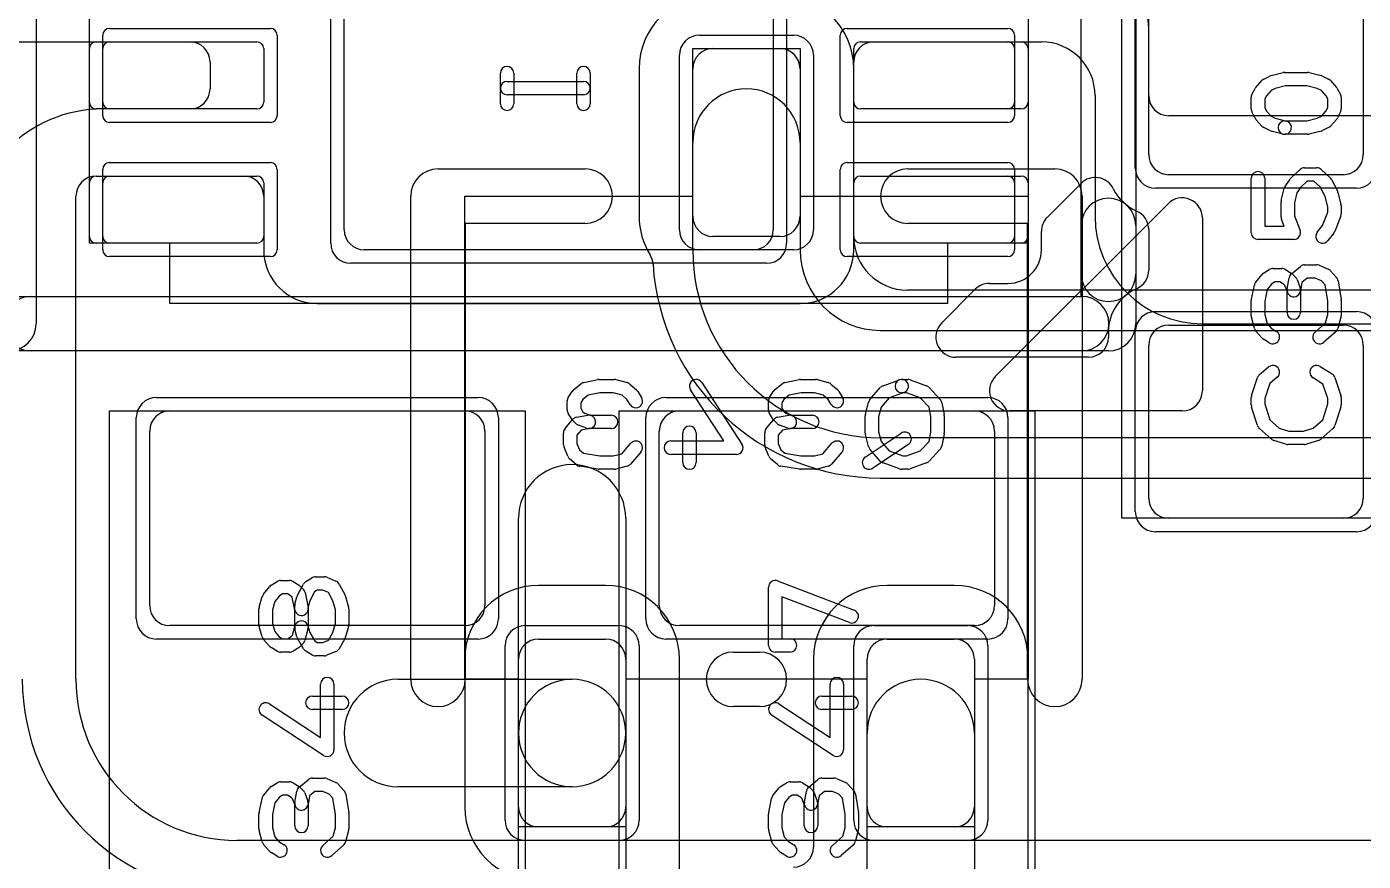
# Model space of a CAD drawing. Extents: x 0 to 20.5, y -1 to 20.
# Drawn here: x 3.816 to 8.8, y 6.122 to 9.231 of the extents above; entities that cross this region are included whole.
import ezdxf

# ---------------------------------------------------------------- set-up
doc = ezdxf.new("R2010")
doc.units = 0
for name, color, linetype in [('L1', 3, 'CONTINUOUS'), ('L4', 3, 'CONTINUOUS'), ('MetalMask-A', 176, 'CONTINUOUS'), ('MetalMask-B', 176, 'CONTINUOUS'), ('PartsArea-A', 111, 'CONTINUOUS'), ('PartsArea-B', 111, 'CONTINUOUS'), ('PartsSilk-A', 221, 'CONTINUOUS'), ('PartsSilk-B', 221, 'CONTINUOUS'), ('Resist-A', 2, 'CONTINUOUS'), ('Resist-B', 2, 'CONTINUOUS'), ('Silk-A', 140, 'CONTINUOUS'), ('Silk-B', 140, 'CONTINUOUS')]:
    doc.layers.add(name, color=color, linetype=linetype)

msp = doc.modelspace()

# ---------------------------------------------------------------- linework, layer by layer
at = {"layer": 'L1'}
for p, q in [((5, 8.475), (5, 11.125)), ((6.6, 11.125), (6.6, 8.475)), ((8, 8.755), (8, 9.325)), ((8.8, 9.325), (8.8, 8.755)), ((8, 8.97497), (8, 9.225)), ((1.47497, 9.175), (4.42503, 9.175)), ((4.075, 9.175), (4.675, 9.175)), ((6.925, 9.175), (7.525, 9.175)), ((6.97497, 9.175), (7.6, 9.175)), ((4.05, 8.95), (4.05, 9.15)), ((4.7, 9.15), (4.7, 8.95)), ((6.9, 8.95), (6.9, 9.15)), ((7.55, 9.15), (7.55, 8.95)), ((4.5, 9.10003), (4.5, 8.99997)), ((6.9, 8.4), (6.9, 9.10003)), ((7.8, 8.975), (7.8, 8.525)), ((4.675, 8.925), (4.075, 8.925)), ((4.42503, 8.925), (4.1, 8.925)), ((7.525, 8.925), (6.925, 8.925)), ((10.02503, 8.9), (8.07497, 8.9)), ((4.07497, 8.675), (4.62503, 8.675)), ((4.075, 8.675), (4.675, 8.675)), ((6.925, 8.675), (7.525, 8.675)), ((8.725, 8.68), (8.075, 8.68)), ((4.05, 8.45), (4.05, 8.65)), ((4.7, 8.65), (4.7, 8.45)), ((6.9, 8.45), (6.9, 8.65)), ((7.55, 8.65), (7.55, 8.45)), ((4, 6.8), (4, 8.60003)), ((4.7, 8.60003), (4.7, 8.4)), ((4.675, 8.425), (4.075, 8.425)), ((7.525, 8.425), (6.925, 8.425)), ((6.525, 8.4), (5.075, 8.4)), ((4.9, 8.2), (6.7, 8.2)), ((8.2, 8.125), (10.175, 8.125)), ((8.075, 8.12), (8.725, 8.12)), ((8, 7.475), (8, 8.045)), ((8.8, 8.045), (8.8, 7.475)), ((4.35, 7.8), (5.45, 7.8)), ((6.25, 7.8), (7.35, 7.8)), ((4.275, 7.075), (4.275, 7.725)), ((5.525, 7.725), (5.525, 7.075)), ((6.175, 7.075), (6.175, 7.725)), ((7.425, 7.725), (7.425, 7.075)), ((8.725, 7.4), (8.075, 7.4)), ((5.45, 7), (4.35, 7)), ((7.35, 7), (6.25, 7)), ((12.6, 6.2), (4.6, 6.2))]:
    msp.add_line(p, q, dxfattribs=at)
for centre, radius, start, end in [((7.8, 9.225), 0.2, 0, 84.78171), ((4.075, 9.15), 0.025, 90, 180), ((4.42503, 9.10003), 0.07497, 0, 90), ((4.675, 9.15), 0.025, 0, 90), ((6.97497, 9.10003), 0.07497, 90, 180), ((6.925, 9.15), 0.025, 90, 180), ((7.525, 9.15), 0.025, 0, 90), ((7.6, 8.975), 0.2, 0, 90), ((4.42503, 8.99997), 0.07497, -90, 0), ((8.07497, 8.97497), 0.07497, 180, -90), ((4.1, 8.425), 0.5, 90, 180), ((4.075, 8.95), 0.025, 180, -90), ((4.675, 8.95), 0.025, -90, 0), ((6.925, 8.95), 0.025, 180, -90), ((7.525, 8.95), 0.025, -90, 0), ((8.075, 8.755), 0.075, 180, -90), ((8.725, 8.755), 0.075, -90, 0), ((4.07497, 8.60003), 0.07497, 90, 180), ((4.075, 8.65), 0.025, 90, 180), ((4.62503, 8.60003), 0.07497, 0, 90), ((4.675, 8.65), 0.025, 0, 90), ((6.925, 8.65), 0.025, 90, 180), ((7.525, 8.65), 0.025, 0, 90), ((8.2, 8.525), 0.4, 180, -90), ((5.075, 8.475), 0.075, 180, -90), ((6.525, 8.475), 0.075, -90, 0), ((4.075, 8.45), 0.025, 180, -90), ((4.675, 8.45), 0.025, -90, 0), ((6.925, 8.45), 0.025, 180, -90), ((7.525, 8.45), 0.025, -90, 0), ((4.9, 8.4), 0.2, 180, -90), ((6.7, 8.4), 0.2, -90, 0), ((8.075, 8.045), 0.075, 90, 180), ((8.725, 8.045), 0.075, 0, 90), ((4.35, 7.725), 0.075, 90, 180), ((5.45, 7.725), 0.075, 0, 90), ((6.25, 7.725), 0.075, 90, 180), ((7.35, 7.725), 0.075, 0, 90), ((8.075, 7.475), 0.075, 180, -90), ((8.725, 7.475), 0.075, -90, 0), ((4.35, 7.075), 0.075, 180, -90), ((5.45, 7.075), 0.075, -90, 0), ((6.25, 7.075), 0.075, 180, -90), ((7.35, 7.075), 0.075, -90, 0), ((4.6, 6.8), 0.80004, 180, -90), ((4.6, 6.8), 0.6, 180, -90)]:
    msp.add_arc(centre, radius, start, end, dxfattribs=at)
at = {"layer": 'L4'}
for p, q in [((6.375, 9.15), (6.625, 9.15)), ((6.09996, 9.075), (6.09996, 8.525)), ((6.3, 8.525), (6.3, 9.075)), ((6.7, 9.075), (6.7, 8.525)), ((6.90004, 8.45004), (6.90004, 9.075)), ((6.3, 8.4), (6.3, 8.8)), ((6.7, 8.8), (6.7, 8.4)), ((6.625, 8.45), (6.375, 8.45)), ((9.45551, 8.25004), (7.10004, 8.25004)), ((7, 8.1), (9.45551, 8.1)), ((9.45551, 7.7), (7, 7.7)), ((7, 7.54996), (9.45551, 7.54996)), ((5.65, 6.6), (5.65, 7.4)), ((6.05, 7.4), (6.05, 6.6)), ((5.975, 7.15004), (5.725, 7.15004)), ((7.275, 7.15004), (7.025, 7.15004)), ((5.725, 6.95), (5.975, 6.95)), ((7.025, 6.95), (7.275, 6.95)), ((5.44996, 6.875), (5.44996, 6.325)), ((5.65, 6.325), (5.65, 6.875)), ((6.05, 6.875), (6.05, 6.325)), ((6.25004, 5.67497), (6.25004, 6.875)), ((6.74996, 6.875), (6.74996, 6.17497)), ((6.95, 6.325), (6.95, 6.875)), ((7.35, 6.875), (7.35, 6.325)), ((7.55004, 5.72501), (7.55004, 6.875)), ((5.2, 6.8), (5.85, 6.8)), ((5.65, 5.8), (5.65, 6.6)), ((6.05, 6.6), (6.05, 5.8)), ((6.95, 5.6), (6.95, 6.6)), ((7.35, 6.6), (7.35, 5.6)), ((5.85, 6.4), (5.2, 6.4)), ((5.975, 6.25), (5.725, 6.25)), ((7.275, 6.25), (7.025, 6.25))]:
    msp.add_line(p, q, dxfattribs=at)
for centre, radius, start, end in [((6.375, 9.075), 0.27504, 90, 180), ((6.625, 9.075), 0.27504, 0, 90), ((6.375, 9.075), 0.075, 90, 180), ((6.625, 9.075), 0.075, 0, 90), ((6.5, 8.8), 0.2, 0, 180), ((6.37501, 8.52499), 0.27505, 179.99792, -148.41747), ((6.375, 8.525), 0.075, 180, -90), ((6.625, 8.525), 0.075, -90, 0), ((7.10004, 8.45004), 0.2, 180, -90), ((6.07683, 8.34168), 0.07497, 3.61733, 31.57846), ((7, 8.4), 0.7, 180, -90), ((7, 8.4), 0.3, 180, -90), ((7, 8.4), 0.85004, -176.38545, -90), ((5.85, 7.4), 0.2, 0, 180), ((5.725, 6.875), 0.27504, 90, 180), ((5.975, 6.875), 0.27504, 0, 90), ((7.025, 6.875), 0.27504, 90, 180), ((7.275, 6.875), 0.27504, 0, 90), ((5.725, 6.875), 0.075, 90, 180), ((5.975, 6.875), 0.075, 0, 90), ((7.025, 6.875), 0.075, 90, 180), ((7.275, 6.875), 0.075, 0, 90), ((5.2, 6.6), 0.2, 90, -90), ((5.85, 6.6), 0.2, 0, 180), ((5.85, 6.6), 0.2, -90, 90), ((7.15, 6.6), 0.2, 0, 180), ((5.85, 6.6), 0.2, 180, 0), ((5.725, 6.325), 0.27504, 180, -90), ((5.725, 6.325), 0.075, 180, -90), ((5.975, 6.325), 0.075, -90, 0), ((7.025, 6.325), 0.075, 180, -90), ((7.275, 6.325), 0.075, -90, 0), ((6.67499, 6.17497), 0.07497, -90, 0)]:
    msp.add_arc(centre, radius, start, end, dxfattribs=at)
at = {"layer": 'MetalMask-A'}
for p, q in [((5, 8.475), (5, 11.125)), ((6.6, 11.125), (6.6, 8.475)), ((8, 8.755), (8, 9.325)), ((8.8, 9.325), (8.8, 8.755)), ((4.125, 9.175), (4.675, 9.175)), ((6.925, 9.175), (7.475, 9.175)), ((4.1, 8.95), (4.1, 9.15)), ((4.7, 9.15), (4.7, 8.95)), ((6.9, 8.95), (6.9, 9.15)), ((7.5, 9.15), (7.5, 8.95)), ((4.675, 8.925), (4.125, 8.925)), ((7.475, 8.925), (6.925, 8.925)), ((4.125, 8.675), (4.675, 8.675)), ((6.925, 8.675), (7.475, 8.675)), ((8.725, 8.68), (8.075, 8.68)), ((4.1, 8.45), (4.1, 8.65)), ((4.7, 8.65), (4.7, 8.45)), ((6.9, 8.45), (6.9, 8.65)), ((7.5, 8.65), (7.5, 8.45)), ((4.675, 8.425), (4.125, 8.425)), ((7.475, 8.425), (6.925, 8.425)), ((6.525, 8.4), (5.075, 8.4)), ((8.075, 8.12), (8.725, 8.12)), ((8, 7.475), (8, 8.045)), ((8.8, 8.045), (8.8, 7.475)), ((4.35, 7.8), (5.45, 7.8)), ((6.25, 7.8), (7.35, 7.8)), ((4.275, 7.075), (4.275, 7.725)), ((5.525, 7.725), (5.525, 7.075)), ((6.175, 7.075), (6.175, 7.725)), ((7.425, 7.725), (7.425, 7.075)), ((8.725, 7.4), (8.075, 7.4)), ((5.45, 7), (4.35, 7)), ((7.35, 7), (6.25, 7))]:
    msp.add_line(p, q, dxfattribs=at)
for centre, radius, start, end in [((4.125, 9.15), 0.025, 90, 180), ((4.675, 9.15), 0.025, 0, 90), ((6.925, 9.15), 0.025, 90, 180), ((7.475, 9.15), 0.025, 0, 90), ((4.125, 8.95), 0.025, 180, -90), ((4.675, 8.95), 0.025, -90, 0), ((6.925, 8.95), 0.025, 180, -90), ((7.475, 8.95), 0.025, -90, 0), ((8.075, 8.755), 0.075, 180, -90), ((8.725, 8.755), 0.075, -90, 0), ((4.125, 8.65), 0.025, 90, 180), ((4.675, 8.65), 0.025, 0, 90), ((6.925, 8.65), 0.025, 90, 180), ((7.475, 8.65), 0.025, 0, 90), ((5.075, 8.475), 0.075, 180, -90), ((6.525, 8.475), 0.075, -90, 0), ((4.125, 8.45), 0.025, 180, -90), ((4.675, 8.45), 0.025, -90, 0), ((6.925, 8.45), 0.025, 180, -90), ((7.475, 8.45), 0.025, -90, 0), ((8.075, 8.045), 0.075, 90, 180), ((8.725, 8.045), 0.075, 0, 90), ((4.35, 7.725), 0.075, 90, 180), ((5.45, 7.725), 0.075, 0, 90), ((6.25, 7.725), 0.075, 90, 180), ((7.35, 7.725), 0.075, 0, 90), ((8.075, 7.475), 0.075, 180, -90), ((8.725, 7.475), 0.075, -90, 0), ((4.35, 7.075), 0.075, 180, -90), ((5.45, 7.075), 0.075, -90, 0), ((6.25, 7.075), 0.075, 180, -90), ((7.35, 7.075), 0.075, -90, 0)]:
    msp.add_arc(centre, radius, start, end, dxfattribs=at)
at = {"layer": 'MetalMask-B'}
for p, q in [((6.375, 9.15), (6.625, 9.15)), ((6.3, 8.525), (6.3, 9.075)), ((6.7, 9.075), (6.7, 8.525)), ((6.625, 8.45), (6.375, 8.45)), ((5.725, 6.95), (5.975, 6.95)), ((7.025, 6.95), (7.275, 6.95)), ((5.65, 6.325), (5.65, 6.875)), ((6.05, 6.875), (6.05, 6.325)), ((6.95, 6.325), (6.95, 6.875)), ((7.35, 6.875), (7.35, 6.325)), ((5.975, 6.25), (5.725, 6.25)), ((7.275, 6.25), (7.025, 6.25))]:
    msp.add_line(p, q, dxfattribs=at)
for centre, start, end in [((6.375, 9.075), 90, 180), ((6.625, 9.075), 0, 90), ((6.375, 8.525), 180, -90), ((6.625, 8.525), -90, 0), ((5.725, 6.875), 90, 180), ((5.975, 6.875), 0, 90), ((7.025, 6.875), 90, 180), ((7.275, 6.875), 0, 90), ((5.725, 6.325), 180, -90), ((5.975, 6.325), -90, 0), ((7.025, 6.325), 180, -90), ((7.275, 6.325), -90, 0)]:
    msp.add_arc(centre, 0.075, start, end, dxfattribs=at)
at = {"layer": 'PartsArea-A'}
for p, q in [((4.05, 8.425), (4.05, 11.175)), ((7.55, 11.175), (7.55, 8.425)), ((7.9, 7.4), (7.9, 9.4)), ((4.35, 8.425), (4.05, 8.425)), ((4.35, 8.2), (4.35, 8.425)), ((7.55, 8.425), (7.25, 8.425)), ((7.25, 8.425), (7.25, 8.2)), ((7.25, 8.2), (4.35, 8.2)), ((4.125, 5.2), (4.125, 7.8)), ((4.125, 7.8), (5.675, 7.8)), ((5.675, 7.8), (5.675, 5.2)), ((6.025, 5.2), (6.025, 7.8)), ((6.025, 7.8), (7.575, 7.8)), ((7.575, 7.8), (7.575, 5.2)), ((8.9, 7.4), (7.9, 7.4))]:
    msp.add_line(p, q, dxfattribs=at)
at = {"layer": 'PartsArea-B'}
for p, q in [((6.3, 8.6), (6.3, 9.15)), ((6.3, 9.15), (6.7, 9.15)), ((6.7, 9.15), (6.7, 8.6)), ((5.45, 6.8), (5.45, 8.6)), ((5.45, 8.6), (6.3, 8.6)), ((6.7, 8.6), (7.55, 8.6)), ((7.55, 8.6), (7.55, 6.8)), ((5.65, 6.8), (5.45, 6.8)), ((5.65, 6.25), (5.65, 6.8)), ((6.95, 6.8), (6.05, 6.8)), ((6.05, 6.8), (6.05, 6.25)), ((6.95, 6.25), (6.95, 6.8)), ((7.55, 6.8), (7.35, 6.8)), ((7.35, 6.8), (7.35, 6.25)), ((6.05, 6.25), (5.65, 6.25)), ((7.35, 6.25), (6.95, 6.25))]:
    msp.add_line(p, q, dxfattribs=at)
at = {"layer": 'PartsSilk-A'}
for p, q in [((7.9516, 11.475), (7.9516, 8.125)), ((3.8516, 11.3734), (3.8516, 8.125)), ((7.7484, 8.2266), (7.7484, 11.3734)), ((5.58241, 8.94444), (5.58241, 9.05833)), ((5.60741, 9.02778), (5.89259, 9.02778)), ((5.63241, 9.05833), (5.63241, 8.94444)), ((5.86759, 8.94444), (5.86759, 9.05833)), ((5.91759, 9.05833), (5.91759, 8.94444)), ((8.39983, 9.0055), (8.42205, 9.0305)), ((8.42956, 9.03625), (8.45178, 9.04736)), ((8.4569, 9.04925), (8.50135, 9.06036)), ((8.50741, 9.06111), (8.59259, 9.06111)), ((8.59865, 9.06036), (8.6431, 9.04925)), ((8.64822, 9.04736), (8.67044, 9.03625)), ((8.67795, 9.0305), (8.70017, 9.0055)), ((5.89259, 8.97778), (5.60741, 8.97778)), ((8.3857, 8.98184), (8.39681, 9.00129)), ((8.43894, 8.97423), (8.43241, 8.9628)), ((8.45623, 8.99368), (8.43894, 8.97423)), ((8.47169, 9.00141), (8.45623, 8.99368)), ((8.51049, 9.01111), (8.47169, 9.00141)), ((8.58951, 9.01111), (8.51049, 9.01111)), ((8.62831, 9.00141), (8.58951, 9.01111)), ((8.64377, 8.99368), (8.62831, 9.00141)), ((8.66106, 8.97423), (8.64377, 8.99368)), ((8.66759, 8.9628), (8.66106, 8.97423)), ((8.70319, 9.00129), (8.7143, 8.98184)), ((8.38241, 8.925), (8.38241, 8.96944)), ((8.43241, 8.9628), (8.43241, 8.9309)), ((8.43241, 8.9309), (8.4394, 8.91692)), ((8.6606, 8.91692), (8.66759, 8.9309)), ((8.66759, 8.9309), (8.66759, 8.9628)), ((8.71759, 8.96944), (8.71759, 8.925)), ((8.39616, 8.8916), (8.38505, 8.91382)), ((8.42205, 8.86117), (8.39983, 8.88617)), ((8.4394, 8.91692), (8.45623, 8.89799)), ((8.45623, 8.89799), (8.47169, 8.89026)), ((8.47169, 8.89026), (8.51347, 8.87981)), ((8.50741, 8.88056), (8.58951, 8.88056)), ((8.58951, 8.88056), (8.62831, 8.89026)), ((8.62831, 8.89026), (8.64377, 8.89799)), ((8.64377, 8.89799), (8.6606, 8.91692)), ((8.70017, 8.88617), (8.67795, 8.86117)), ((8.71495, 8.91382), (8.70384, 8.8916)), ((8.45178, 8.84431), (8.42956, 8.85542)), ((8.50135, 8.83131), (8.4569, 8.84242)), ((8.59259, 8.83056), (8.50741, 8.83056)), ((8.6431, 8.84242), (8.59865, 8.83131)), ((8.67044, 8.85542), (8.64822, 8.84431)), ((8.53125, 8.66843), (8.56458, 8.69899)), ((8.58148, 8.70556), (8.62593, 8.70556)), ((8.64283, 8.69899), (8.67616, 8.66843)), ((8.38241, 8.46389), (8.38241, 8.66667)), ((8.43241, 8.66667), (8.43241, 8.48889)), ((8.49427, 8.58384), (8.50538, 8.62828)), ((8.50883, 8.63609), (8.52735, 8.66387)), ((8.56727, 8.63362), (8.55283, 8.61196)), ((8.59121, 8.65556), (8.56727, 8.63362)), ((8.6162, 8.65556), (8.59121, 8.65556)), ((8.63921, 8.63446), (8.6162, 8.65556)), ((8.65797, 8.59928), (8.63921, 8.63446)), ((8.68132, 8.66176), (8.70354, 8.62009)), ((7.42803, 7.92803), (8.07197, 8.57197)), ((8.49352, 8.52222), (8.49352, 8.57778)), ((8.55283, 8.61196), (8.54352, 8.5747)), ((8.54352, 8.5747), (8.54352, 8.52682)), ((8.66759, 8.56081), (8.65797, 8.59928)), ((8.70573, 8.61439), (8.71684, 8.56995)), ((8.54352, 8.52682), (8.5641, 8.47279)), ((8.6484, 8.49034), (8.66759, 8.54071)), ((8.66759, 8.54071), (8.66759, 8.56081)), ((8.71595, 8.52721), (8.69373, 8.46888)), ((8.71759, 8.56389), (8.71759, 8.53611)), ((8.2, 8.51893), (8.2, 7.875)), ((8.43241, 8.48889), (8.50446, 8.48889)), ((8.50446, 8.48889), (8.49516, 8.51332)), ((8.62863, 8.46562), (8.6484, 8.49034)), ((8.54074, 8.43889), (8.40741, 8.43889)), ((8.68989, 8.46216), (8.66767, 8.43438)), ((8.42749, 8.31287), (8.44971, 8.32676)), ((8.46296, 8.33056), (8.4963, 8.33056)), ((8.50955, 8.32676), (8.53177, 8.31287)), ((8.53215, 8.31088), (8.56548, 8.33865)), ((8.58148, 8.34444), (8.62593, 8.34444)), ((8.63554, 8.34252), (8.66887, 8.32864)), ((8.399, 8.27951), (8.42122, 8.30729)), ((8.4576, 8.27273), (8.44176, 8.25292)), ((8.47013, 8.28056), (8.4576, 8.27273)), ((8.48913, 8.28056), (8.47013, 8.28056)), ((8.50285, 8.27198), (8.48913, 8.28056)), ((8.51613, 8.25438), (8.52354, 8.29605)), ((8.5362, 8.30935), (8.54731, 8.29824)), ((8.55313, 8.2891), (8.56424, 8.25854)), ((8.57117, 8.27831), (8.56535, 8.24562)), ((8.59053, 8.29444), (8.57117, 8.27831)), ((8.62093, 8.29444), (8.59053, 8.29444)), ((8.64437, 8.28468), (8.62093, 8.29444)), ((8.65795, 8.26941), (8.64437, 8.28468)), ((8.67795, 8.32217), (8.70017, 8.29717)), ((8.70617, 8.28451), (8.71728, 8.21506)), ((3.75, 8.2266), (7.7484, 8.2266)), ((8.38295, 8.21626), (8.39406, 8.26904)), ((8.44176, 8.25292), (8.43241, 8.20851)), ((8.50803, 8.2668), (8.50285, 8.27198)), ((8.51574, 8.2456), (8.50803, 8.2668)), ((8.51574, 8.16667), (8.51574, 8.2456)), ((8.56574, 8.25), (8.56574, 8.16667)), ((8.66759, 8.20912), (8.65795, 8.26941)), ((8.38241, 8.15556), (8.38241, 8.21111)), ((8.43241, 8.20851), (8.43241, 8.15884)), ((8.66759, 8.15884), (8.66759, 8.20912)), ((8.71759, 8.21111), (8.71759, 8.15556)), ((8.39436, 8.10745), (8.38325, 8.14912)), ((8.43241, 8.15884), (8.44115, 8.12606)), ((8.44115, 8.12606), (8.45704, 8.10818)), ((8.62058, 8.09381), (8.65929, 8.12769)), ((8.65929, 8.12769), (8.66759, 8.15884)), ((8.71675, 8.14912), (8.70564, 8.10745)), ((8.42205, 8.07228), (8.39983, 8.09728)), ((8.45704, 8.10818), (8.47621, 8.0962)), ((8.69794, 8.09508), (8.6535, 8.05619)), ((8.44971, 8.0538), (8.42749, 8.06769)), ((7.85, 8.0234), (3.75, 8.0234)), ((8.38369, 7.8579), (8.40591, 7.92457)), ((8.41363, 7.93588), (8.44696, 7.96365)), ((8.47896, 7.92523), (8.4511, 7.90202)), ((8.63918, 7.96564), (8.68362, 7.93787)), ((8.69409, 7.92457), (8.71631, 7.8579)), ((8.4511, 7.90202), (8.43241, 7.84594)), ((8.6495, 7.90023), (8.61268, 7.92324)), ((8.66759, 7.84594), (8.6495, 7.90023)), ((8.38241, 7.82222), (8.38241, 7.85)), ((8.43241, 7.84594), (8.43241, 7.82612)), ((8.43241, 7.82612), (8.45132, 7.76702)), ((8.64868, 7.76702), (8.66759, 7.82612)), ((8.66759, 7.82612), (8.66759, 7.84594)), ((8.71759, 7.85), (8.71759, 7.82222)), ((8.125, 7.8), (7.48107, 7.8)), ((8.40582, 7.74516), (8.3836, 7.8146)), ((8.7164, 7.8146), (8.69418, 7.74516)), ((8.45761, 7.69508), (8.41317, 7.73397)), ((8.45132, 7.76702), (8.48656, 7.73618)), ((8.48656, 7.73618), (8.52234, 7.725)), ((8.52234, 7.725), (8.57766, 7.725)), ((8.57766, 7.725), (8.61344, 7.73618)), ((8.61344, 7.73618), (8.64868, 7.76702)), ((8.68683, 7.73397), (8.64239, 7.69508)), ((8.51106, 7.67614), (8.46661, 7.69003)), ((8.58148, 7.675), (8.51852, 7.675)), ((8.63339, 7.69003), (8.58894, 7.67614)), ((4.85713, 7.16426), (4.87935, 7.17814)), ((4.89259, 7.18194), (4.92593, 7.18194)), ((4.93554, 7.18002), (4.96887, 7.16614)), ((4.699, 7.11701), (4.72122, 7.14479)), ((4.72749, 7.15037), (4.74971, 7.16426)), ((4.76296, 7.16806), (4.7963, 7.16806)), ((4.80955, 7.16426), (4.83177, 7.15037)), ((4.82609, 7.11315), (4.84831, 7.15482)), ((4.8362, 7.14685), (4.84731, 7.13574)), ((4.89976, 7.13194), (4.88928, 7.1254)), ((4.92093, 7.13194), (4.89976, 7.13194)), ((4.9414, 7.12342), (4.92093, 7.13194)), ((4.98132, 7.15482), (5.00354, 7.11315)), ((6.58241, 6.92639), (6.58241, 7.14306)), ((6.61629, 7.16643), (6.90147, 7.05809)), ((4.68337, 7.06937), (4.69448, 7.10826)), ((4.74118, 7.0897), (4.73241, 7.059)), ((4.7576, 7.11023), (4.74118, 7.0897)), ((4.77013, 7.11806), (4.7576, 7.11023)), ((4.78913, 7.11806), (4.77013, 7.11806)), ((4.80285, 7.10948), (4.78913, 7.11806)), ((4.8066, 7.10574), (4.80285, 7.10948)), ((4.81623, 7.0576), (4.8066, 7.10574)), ((4.81658, 7.08005), (4.82399, 7.10783)), ((4.85414, 7.12296), (4.86525, 7.0674)), ((4.87156, 7.09217), (4.86574, 7.07033)), ((4.88928, 7.1254), (4.87156, 7.09217)), ((4.95817, 7.09197), (4.9414, 7.12342)), ((4.96759, 7.059), (4.95817, 7.09197)), ((5.00552, 7.10826), (5.01663, 7.06937)), ((6.88371, 7.01135), (6.63241, 7.10682)), ((6.63241, 7.10682), (6.63241, 6.95139)), ((4.68241, 7.00417), (4.68241, 7.0625)), ((4.73241, 7.059), (4.73241, 7.00767)), ((4.81574, 6.99634), (4.81574, 7.07361)), ((4.86574, 7.07033), (4.86574, 6.99306)), ((4.96759, 7.00767), (4.96759, 7.059)), ((5.01759, 7.0625), (5.01759, 7.00417)), ((4.69448, 6.95841), (4.68337, 6.9973)), ((4.73241, 7.00767), (4.74099, 6.97763)), ((4.74099, 6.97763), (4.75704, 6.95957)), ((4.8072, 6.96432), (4.81574, 6.99634)), ((4.82399, 6.95884), (4.81658, 6.98662)), ((4.8649, 6.98662), (4.85379, 6.94495)), ((4.8649, 6.9995), (4.87147, 6.97486)), ((4.95827, 6.97506), (4.96759, 7.00767)), ((5.01663, 6.9973), (5.00552, 6.95841)), ((4.72205, 6.92367), (4.69983, 6.94867)), ((4.75704, 6.95957), (4.77013, 6.95139)), ((4.77013, 6.95139), (4.78913, 6.95139)), ((4.78913, 6.95139), (4.80285, 6.95997)), ((4.80285, 6.95997), (4.8072, 6.96432)), ((4.84866, 6.91399), (4.82644, 6.95288)), ((4.84731, 6.93371), (4.8362, 6.9226)), ((4.87147, 6.97486), (4.88896, 6.94425)), ((4.88896, 6.94425), (4.89976, 6.9375)), ((4.89976, 6.9375), (4.92093, 6.9375)), ((4.92093, 6.9375), (4.94178, 6.94619)), ((4.94178, 6.94619), (4.95827, 6.97506)), ((5.00319, 6.95288), (4.98097, 6.91399)), ((6.63241, 6.95139), (6.66296, 6.95139)), ((4.74971, 6.90519), (4.72749, 6.91908)), ((4.7963, 6.90139), (4.76296, 6.90139)), ((4.83177, 6.91908), (4.80955, 6.90519)), ((4.87934, 6.8913), (4.85712, 6.90519)), ((4.92593, 6.8875), (4.89259, 6.8875)), ((4.96888, 6.90331), (4.93555, 6.88942)), ((6.66296, 6.90139), (6.60741, 6.90139)), ((4.91204, 6.58369), (4.91204, 6.78194)), ((4.96204, 6.78194), (4.96204, 6.5375)), ((6.81204, 6.58369), (6.81204, 6.78194)), ((6.86204, 6.78194), (6.86204, 6.5375)), ((4.88148, 6.7375), (4.99259, 6.7375)), ((6.78148, 6.7375), (6.89259, 6.7375)), ((4.72108, 6.70843), (4.91204, 6.58369)), ((4.99259, 6.6875), (4.88148, 6.6875)), ((6.62108, 6.70843), (6.81204, 6.58369)), ((6.89259, 6.6875), (6.78148, 6.6875)), ((4.92337, 6.51657), (4.69374, 6.66657)), ((6.82337, 6.51657), (6.59374, 6.66657)), ((4.88148, 6.43194), (4.92593, 6.43194)), ((4.93554, 6.43002), (4.96887, 6.41614)), ((6.78148, 6.43194), (6.82593, 6.43194)), ((6.83554, 6.43002), (6.86887, 6.41614)), ((4.699, 6.36701), (4.72122, 6.39479)), ((4.72749, 6.40037), (4.74971, 6.41426)), ((4.76296, 6.41806), (4.7963, 6.41806)), ((4.80955, 6.41426), (4.83177, 6.40037)), ((4.81613, 6.34188), (4.82354, 6.38355)), ((4.83215, 6.39838), (4.86548, 6.42615)), ((4.8362, 6.39685), (4.84731, 6.38574)), ((4.89053, 6.38194), (4.87117, 6.36581)), ((4.92093, 6.38194), (4.89053, 6.38194)), ((4.94437, 6.37218), (4.92093, 6.38194)), ((4.97795, 6.40967), (5.00017, 6.38467)), ((6.599, 6.36701), (6.62122, 6.39479)), ((6.62749, 6.40037), (6.64971, 6.41426)), ((6.66296, 6.41806), (6.6963, 6.41806)), ((6.70955, 6.41426), (6.73177, 6.40037)), ((6.71613, 6.34188), (6.72354, 6.38355)), ((6.73215, 6.39838), (6.76548, 6.42615)), ((6.7362, 6.39685), (6.74731, 6.38574)), ((6.79053, 6.38194), (6.77117, 6.36581)), ((6.82093, 6.38194), (6.79053, 6.38194)), ((6.84437, 6.37218), (6.82093, 6.38194)), ((6.87795, 6.40967), (6.90017, 6.38467)), ((4.68295, 6.30376), (4.69406, 6.35654)), ((4.74176, 6.34042), (4.73241, 6.29601)), ((4.7576, 6.36023), (4.74176, 6.34042)), ((4.77013, 6.36806), (4.7576, 6.36023)), ((4.78913, 6.36806), (4.77013, 6.36806)), ((4.80285, 6.35948), (4.78913, 6.36806)), ((4.80803, 6.3543), (4.80285, 6.35948)), ((4.81574, 6.3331), (4.80803, 6.3543)), ((4.81574, 6.25417), (4.81574, 6.3331)), ((4.85313, 6.3766), (4.86424, 6.34604)), ((4.87117, 6.36581), (4.86535, 6.33312)), ((4.86574, 6.3375), (4.86574, 6.25417)), ((4.95795, 6.35691), (4.94437, 6.37218)), ((4.96759, 6.29662), (4.95795, 6.35691)), ((5.00617, 6.37201), (5.01728, 6.30256)), ((6.58295, 6.30376), (6.59406, 6.35654)), ((6.64176, 6.34042), (6.63241, 6.29601)), ((6.6576, 6.36023), (6.64176, 6.34042)), ((6.67013, 6.36806), (6.6576, 6.36023)), ((6.68913, 6.36806), (6.67013, 6.36806)), ((6.70285, 6.35948), (6.68913, 6.36806)), ((6.70803, 6.3543), (6.70285, 6.35948)), ((6.71574, 6.3331), (6.70803, 6.3543)), ((6.71574, 6.25417), (6.71574, 6.3331)), ((6.75313, 6.3766), (6.76424, 6.34604)), ((6.77117, 6.36581), (6.76535, 6.33312)), ((6.76574, 6.3375), (6.76574, 6.25417)), ((6.85795, 6.35691), (6.84437, 6.37218)), ((6.86759, 6.29662), (6.85795, 6.35691)), ((6.90617, 6.37201), (6.91728, 6.30256)), ((4.68241, 6.24306), (4.68241, 6.29861)), ((4.73241, 6.29601), (4.73241, 6.24634)), ((4.96759, 6.24634), (4.96759, 6.29662)), ((5.01759, 6.29861), (5.01759, 6.24306)), ((6.58241, 6.24306), (6.58241, 6.29861)), ((6.63241, 6.29601), (6.63241, 6.24634)), ((6.86759, 6.24634), (6.86759, 6.29662)), ((6.91759, 6.29861), (6.91759, 6.24306)), ((4.69436, 6.19495), (4.68325, 6.23662)), ((4.73241, 6.24634), (4.74115, 6.21356)), ((4.95929, 6.21519), (4.96759, 6.24634)), ((5.01675, 6.23662), (5.00564, 6.19495)), ((6.59436, 6.19495), (6.58325, 6.23662)), ((6.63241, 6.24634), (6.64115, 6.21356)), ((6.85929, 6.21519), (6.86759, 6.24634)), ((6.91675, 6.23662), (6.90564, 6.19495)), ((4.72205, 6.15978), (4.69983, 6.18478)), ((4.74115, 6.21356), (4.75704, 6.19568)), ((4.75704, 6.19568), (4.77621, 6.1837)), ((4.92058, 6.18131), (4.95929, 6.21519)), ((4.99794, 6.18258), (4.9535, 6.14369)), ((6.62205, 6.15978), (6.59983, 6.18478)), ((6.64115, 6.21356), (6.65704, 6.19568)), ((6.65704, 6.19568), (6.67621, 6.1837)), ((6.82058, 6.18131), (6.85929, 6.21519)), ((6.89794, 6.18258), (6.8535, 6.14369)), ((4.74971, 6.1413), (4.72749, 6.15519)), ((6.64971, 6.1413), (6.62749, 6.15519))]:
    msp.add_line(p, q, dxfattribs=at)
for centre, radius, start, end in [((5.60741, 9.05833), 0.025, 0, 180), ((5.89259, 9.05833), 0.025, 0, 180), ((5.60741, 9.00278), 0.025, 90, -90), ((5.89259, 9.00278), 0.025, -90, 90), ((8.44074, 9.01389), 0.025, 116.56505, 138.37217), ((8.46296, 9.025), 0.025, 104.03068, 116.56505), ((8.50741, 9.03611), 0.025, 90, 104.03068), ((8.59259, 9.03611), 0.025, 75.96932, 90), ((8.63704, 9.025), 0.025, 63.43495, 75.96932), ((8.65926, 9.01389), 0.025, 41.62783, 63.43495), ((8.40741, 8.96944), 0.025, 150.26649, 180), ((8.41852, 8.98889), 0.025, 138.37217, 150.26649), ((8.68148, 8.98889), 0.025, 29.73351, 41.62783), ((8.69259, 8.96944), 0.025, 0, 29.73351), ((5.60741, 8.94444), 0.025, 180, 0), ((5.89259, 8.94444), 0.025, 180, 0), ((8.40741, 8.925), 0.025, 180, -153.43495), ((8.69259, 8.925), 0.025, -26.56505, 0), ((8.41852, 8.90278), 0.025, -153.43495, -138.37217), ((8.50741, 8.85556), 0.025, 90, -90), ((8.50741, 8.85556), 0.025, -104.03068, 75.96679), ((8.68148, 8.90278), 0.025, -41.62783, -26.56505), ((8.44074, 8.87778), 0.025, -138.37217, -116.56505), ((8.46296, 8.86667), 0.025, -116.56505, -104.03068), ((8.59259, 8.85556), 0.025, -90, -75.96932), ((8.63704, 8.86667), 0.025, -75.96932, -63.43495), ((8.65926, 8.87778), 0.025, -63.43495, -41.62783), ((8.40741, 8.66667), 0.025, 0, 180), ((8.58148, 8.68056), 0.025, 90, 132.51745), ((8.62593, 8.68056), 0.025, 47.4797, 90), ((8.52963, 8.62222), 0.025, 146.30358, 165.96376), ((8.54815, 8.65), 0.025, 132.5203, 146.30993), ((8.65926, 8.65), 0.025, 28.0617, 47.48255), ((8.125, 8.51894), 0.075, -0.00764, 135), ((8.51852, 8.57778), 0.025, 165.96932, 180), ((8.68148, 8.60833), 0.025, 14.03068, 28.0682), ((8.51852, 8.52222), 0.025, 180, -159.14636), ((8.69259, 8.53611), 0.025, -20.8565, 0), ((8.69259, 8.56389), 0.025, 0, 14.03624), ((8.54074, 8.46389), 0.025, -90, 20.8565), ((8.40741, 8.46389), 0.025, 180, -90), ((8.64815, 8.45), 0.025, 141.33303, -38.65478), ((8.67037, 8.47778), 0.025, -38.66697, -20.85364), ((8.46296, 8.30556), 0.025, 90, 122.01002), ((8.4963, 8.30556), 0.025, 57.99462, 90), ((8.58148, 8.31944), 0.025, 90, 129.8005), ((8.62593, 8.31944), 0.025, 67.39424, 90), ((8.65926, 8.30556), 0.025, 41.62783, 67.39112), ((8.41852, 8.26389), 0.025, 141.33303, 168.11298), ((8.44074, 8.29167), 0.025, 122.00538, 141.34522), ((8.54815, 8.29167), 0.025, 129.7909, 169.91674), ((8.51852, 8.29167), 0.025, 45, 57.98998), ((8.52963, 8.28056), 0.025, 19.97136, 45), ((8.68148, 8.28056), 0.025, 9.08937, 41.63069), ((8.54074, 8.25), 0.025, 169.90837, -10.08326), ((8.54074, 8.25), 0.025, 0, 19.97859), ((8.40741, 8.21111), 0.025, 168.11016, 180), ((8.69259, 8.21111), 0.025, 0, 9.08867), ((3.75, 8.125), 0.1016, 180, 0), ((7.85, 8.125), 0.1016, -90, 0), ((8.40741, 8.15556), 0.025, 180, -165.07115), ((8.54074, 8.16667), 0.025, 180, 0), ((8.69259, 8.15556), 0.025, -14.92551, 0), ((8.41852, 8.11389), 0.025, -165.07449, -138.36931), ((8.46296, 8.075), 0.025, -122.00538, 57.98998), ((8.63704, 8.075), 0.025, 131.18808, -48.81042), ((8.68148, 8.11389), 0.025, -48.81192, -14.92885), ((8.44074, 8.08889), 0.025, -138.37217, -122.01002), ((7.48107, 7.875), 0.075, 135.0054, -90), ((8.42963, 7.91667), 0.025, 129.7909, 161.57954), ((8.46296, 7.94444), 0.025, -50.2091, 129.8005), ((8.62593, 7.94444), 0.025, 57.99462, -122.00075), ((8.67037, 7.91667), 0.025, 18.42046, 57.99462), ((8.125, 7.875), 0.075, -90, 0), ((8.40741, 7.85), 0.025, 161.57954, 180), ((8.69259, 7.85), 0.025, 0, 18.42046), ((8.40741, 7.82222), 0.025, 180, -162.25358), ((8.69259, 7.82222), 0.025, -17.74642, 0), ((8.42963, 7.75278), 0.025, -162.25358, -131.18808), ((8.67037, 7.75278), 0.025, -48.81192, -17.74642), ((8.47407, 7.71389), 0.025, -131.18808, -107.36223), ((8.51852, 7.7), 0.025, -107.36223, -90), ((8.58148, 7.7), 0.025, -90, -72.63777), ((8.62593, 7.71389), 0.025, -72.63777, -48.81192), ((4.89259, 7.15694), 0.025, 90, 121.99147), ((4.92593, 7.15694), 0.025, 67.39424, 90), ((4.74074, 7.12917), 0.025, 122.00538, 141.33303), ((4.76296, 7.14306), 0.025, 90, 122.00538), ((4.7963, 7.14306), 0.025, 57.99462, 90), ((4.81852, 7.12917), 0.025, 45, 57.99462), ((4.82963, 7.11806), 0.025, 11.30544, 45), ((4.87037, 7.14306), 0.025, 121.98594, 151.93179), ((4.95926, 7.14306), 0.025, 28.0617, 67.39112), ((6.60741, 7.14306), 0.025, 69.19449, 180), ((4.71852, 7.10139), 0.025, 141.33303, 164.05146), ((4.84074, 7.07361), 0.025, 165.07449, 180), ((4.84815, 7.10139), 0.025, 151.9383, 165.06473), ((4.98148, 7.10139), 0.025, 15.94854, 28.0682), ((4.70741, 7.0625), 0.025, 164.05146, 180), ((4.84074, 7.0625), 0.025, -168.69456, 11.30795), ((4.99259, 7.0625), 0.025, 0, 15.94345), ((6.89259, 7.03472), 0.025, -110.80551, 69.19819), ((4.70741, 7.00417), 0.025, 180, -164.05146), ((4.84074, 6.99306), 0.025, 14.92551, -165.06473), ((4.84074, 6.99306), 0.025, -14.92551, 0), ((4.99259, 7.00417), 0.025, -15.94854, 0), ((4.71852, 6.96528), 0.025, -164.05146, -138.37217), ((4.84815, 6.96528), 0.025, -165.07449, -150.25829), ((4.82963, 6.95139), 0.025, -45, -14.92551), ((4.98148, 6.96528), 0.025, -29.73351, -15.94345), ((6.66296, 6.92639), 0.025, -90, 90), ((4.74074, 6.94028), 0.025, -138.37217, -122.00538), ((4.76296, 6.92639), 0.025, -122.00538, -90), ((4.7963, 6.92639), 0.025, -90, -57.99462), ((4.81852, 6.94028), 0.025, -57.99462, -45), ((4.87037, 6.92639), 0.025, -150.26649, -122.01002), ((4.89259, 6.9125), 0.025, -122.00538, -90), ((4.92593, 6.9125), 0.025, -90, -67.37647), ((4.95926, 6.92639), 0.025, -67.37309, -29.74171), ((6.60741, 6.92639), 0.025, 180, -90), ((4.93704, 6.78194), 0.025, 0, 180), ((6.83704, 6.78194), 0.025, 0, 180), ((4.88148, 6.7125), 0.025, 90, -90), ((4.99259, 6.7125), 0.025, -90, 90), ((6.78148, 6.7125), 0.025, 90, -90), ((6.89259, 6.7125), 0.025, -90, 90), ((4.70741, 6.6875), 0.025, 56.85026, -123.15356), ((6.60741, 6.6875), 0.025, 56.85026, -123.15356), ((4.93704, 6.5375), 0.025, -123.14974, 0), ((6.83704, 6.5375), 0.025, -123.14974, 0), ((4.88148, 6.40694), 0.025, 90, 129.8005), ((4.92593, 6.40694), 0.025, 67.39424, 90), ((6.78148, 6.40694), 0.025, 90, 129.8005), ((6.82593, 6.40694), 0.025, 67.39424, 90), ((4.74074, 6.37917), 0.025, 122.00538, 141.34522), ((4.76296, 6.39306), 0.025, 90, 122.01002), ((4.7963, 6.39306), 0.025, 57.99462, 90), ((4.84815, 6.37917), 0.025, 129.7909, 169.91674), ((4.81852, 6.37917), 0.025, 45, 57.98998), ((4.82963, 6.36806), 0.025, 19.97136, 45), ((4.95926, 6.39306), 0.025, 41.62783, 67.39112), ((4.98148, 6.36806), 0.025, 9.08937, 41.63069), ((6.64074, 6.37917), 0.025, 122.00538, 141.34522), ((6.66296, 6.39306), 0.025, 90, 122.01002), ((6.6963, 6.39306), 0.025, 57.99462, 90), ((6.74815, 6.37917), 0.025, 129.7909, 169.91674), ((6.71852, 6.37917), 0.025, 45, 57.98998), ((6.72963, 6.36806), 0.025, 19.97136, 45), ((6.85926, 6.39306), 0.025, 41.62783, 67.39112), ((6.88148, 6.36806), 0.025, 9.08937, 41.63069), ((4.71852, 6.35139), 0.025, 141.33303, 168.11298), ((4.84074, 6.3375), 0.025, 169.90837, -10.08326), ((4.84074, 6.3375), 0.025, 0, 19.97859), ((6.61852, 6.35139), 0.025, 141.33303, 168.11298), ((6.74074, 6.3375), 0.025, 169.90837, -10.08326), ((6.74074, 6.3375), 0.025, 0, 19.97859), ((4.70741, 6.29861), 0.025, 168.11016, 180), ((4.99259, 6.29861), 0.025, 0, 9.08867), ((6.60741, 6.29861), 0.025, 168.11016, 180), ((6.89259, 6.29861), 0.025, 0, 9.08867), ((4.70741, 6.24306), 0.025, 180, -165.07115), ((4.84074, 6.25417), 0.025, 180, 0), ((4.99259, 6.24306), 0.025, -14.92551, 0), ((6.60741, 6.24306), 0.025, 180, -165.07115), ((6.74074, 6.25417), 0.025, 180, 0), ((6.89259, 6.24306), 0.025, -14.92551, 0), ((4.71852, 6.20139), 0.025, -165.07449, -138.36931), ((4.76296, 6.1625), 0.025, -122.00538, 57.98998), ((4.93704, 6.1625), 0.025, 131.18808, -48.81042), ((4.98148, 6.20139), 0.025, -48.81192, -14.92885), ((6.61852, 6.20139), 0.025, -165.07449, -138.36931), ((6.66296, 6.1625), 0.025, -122.00538, 57.98998), ((6.83704, 6.1625), 0.025, 131.18808, -48.81042), ((6.88148, 6.20139), 0.025, -48.81192, -14.92885), ((4.74074, 6.17639), 0.025, -138.37217, -122.01002), ((6.64074, 6.17639), 0.025, -138.37217, -122.01002)]:
    msp.add_arc(centre, radius, start, end, dxfattribs=at)
at = {"layer": 'PartsSilk-B'}
for p, q in [((5.35, 8.7016), (5.8984, 8.7016)), ((7.1016, 8.7016), (7.65, 8.7016)), ((5.2484, 6.8), (5.2484, 8.6)), ((7.7516, 8.6), (7.7516, 6.8)), ((5.8984, 8.4984), (5.4516, 8.4984)), ((5.4516, 8.4984), (5.4516, 6.8)), ((7.5484, 8.4984), (7.1016, 8.4984)), ((7.5484, 6.8), (7.5484, 8.4984)), ((5.85521, 7.87878), (5.88299, 7.901)), ((5.89346, 7.90594), (5.94624, 7.91705)), ((5.95139, 7.91759), (6.00694, 7.91759)), ((6.01338, 7.91675), (6.05505, 7.90564)), ((6.06522, 7.90017), (6.09022, 7.87795)), ((6.41631, 7.68796), (6.29157, 7.87892)), ((6.33343, 7.90626), (6.48343, 7.67663)), ((6.60521, 7.87878), (6.63299, 7.901)), ((6.64346, 7.90594), (6.69624, 7.91705)), ((6.70139, 7.91759), (6.75694, 7.91759)), ((6.76338, 7.91675), (6.80505, 7.90564)), ((6.81522, 7.90017), (6.84022, 7.87795)), ((6.96036, 7.84239), (6.99925, 7.88683)), ((7.00952, 7.89387), (7.07063, 7.91609)), ((7.07917, 7.91759), (7.10139, 7.91759)), ((7.10993, 7.91609), (7.17104, 7.89387)), ((7.18074, 7.88747), (7.22241, 7.84303)), ((5.83194, 7.8037), (5.83194, 7.83704)), ((5.83574, 7.85029), (5.84963, 7.87251)), ((5.88977, 7.8424), (5.88194, 7.82987)), ((5.88194, 7.82987), (5.88194, 7.81087)), ((5.90958, 7.85824), (5.88977, 7.8424)), ((5.95399, 7.86759), (5.90958, 7.85824)), ((6.00366, 7.86759), (5.95399, 7.86759)), ((6.03644, 7.85885), (6.00366, 7.86759)), ((6.05432, 7.84296), (6.03644, 7.85885)), ((6.0663, 7.82379), (6.05432, 7.84296)), ((6.09481, 7.87251), (6.1087, 7.85029)), ((6.58194, 7.8037), (6.58194, 7.83704)), ((6.58574, 7.85029), (6.59963, 7.87251)), ((6.63977, 7.8424), (6.63194, 7.82987)), ((6.63194, 7.82987), (6.63194, 7.81087)), ((6.65958, 7.85824), (6.63977, 7.8424)), ((6.70399, 7.86759), (6.65958, 7.85824)), ((6.75366, 7.86759), (6.70399, 7.86759)), ((6.78644, 7.85885), (6.75366, 7.86759)), ((6.80432, 7.84296), (6.78644, 7.85885)), ((6.8163, 7.82379), (6.80432, 7.84296)), ((6.84481, 7.87251), (6.8587, 7.85029)), ((6.94381, 7.78754), (6.95492, 7.83199)), ((7.03264, 7.84907), (7.00196, 7.81401)), ((7.08771, 7.86909), (7.03264, 7.84907)), ((7.09699, 7.86759), (7.07917, 7.86759)), ((7.14835, 7.84891), (7.09699, 7.86759)), ((7.18094, 7.81415), (7.14835, 7.84891)), ((7.22874, 7.83053), (7.23707, 7.78608)), ((5.84963, 7.76823), (5.83574, 7.79045)), ((5.86645, 7.77646), (5.90812, 7.78387)), ((5.88194, 7.81087), (5.89052, 7.79715)), ((5.89052, 7.79715), (5.8957, 7.79197)), ((5.8957, 7.79197), (5.9169, 7.78426)), ((5.9169, 7.78426), (5.99583, 7.78426)), ((6.59963, 7.76823), (6.58574, 7.79045)), ((6.61645, 7.77646), (6.65812, 7.78387)), ((6.63194, 7.81087), (6.64052, 7.79715)), ((6.64052, 7.79715), (6.6457, 7.79197)), ((6.6457, 7.79197), (6.6669, 7.78426)), ((6.6669, 7.78426), (6.74583, 7.78426)), ((6.94306, 7.71852), (6.94306, 7.78148)), ((7.00196, 7.81401), (6.99306, 7.7784)), ((6.99306, 7.7784), (6.99306, 7.7216)), ((7.1875, 7.77916), (7.18094, 7.81415)), ((7.1875, 7.72084), (7.1875, 7.77916)), ((7.2375, 7.78148), (7.2375, 7.71852)), ((5.82385, 7.73452), (5.85162, 7.76785)), ((5.86426, 7.75269), (5.85315, 7.7638)), ((5.88419, 7.72883), (5.86806, 7.70947)), ((5.90396, 7.73576), (5.8734, 7.74687)), ((5.91688, 7.73465), (5.88419, 7.72883)), ((5.99583, 7.73426), (5.9125, 7.73426)), ((6.57385, 7.73452), (6.60162, 7.76785)), ((6.61426, 7.75269), (6.60315, 7.7638)), ((6.63419, 7.72883), (6.61806, 7.70947)), ((6.65396, 7.73576), (6.6234, 7.74687)), ((6.66688, 7.73465), (6.63419, 7.72883)), ((6.74583, 7.73426), (6.6625, 7.73426)), ((5.81806, 7.67407), (5.81806, 7.71852)), ((5.86806, 7.70947), (5.86806, 7.67907)), ((5.86806, 7.67907), (5.87782, 7.65563)), ((6.03481, 7.64071), (6.06869, 7.67942)), ((6.21806, 7.68796), (6.41631, 7.68796)), ((6.2625, 7.60741), (6.2625, 7.71852)), ((6.3125, 7.71852), (6.3125, 7.60741)), ((6.56806, 7.67407), (6.56806, 7.71852)), ((6.61806, 7.70947), (6.61806, 7.67907)), ((6.61806, 7.67907), (6.62782, 7.65563)), ((6.78481, 7.64071), (6.81869, 7.67942)), ((6.94307, 7.62821), (7.07641, 7.7171)), ((6.95492, 7.66801), (6.94381, 7.71246)), ((7.10415, 7.6755), (6.97081, 7.58661)), ((6.99306, 7.7216), (7.00196, 7.68599)), ((7.00196, 7.68599), (7.03264, 7.65093)), ((7.14835, 7.65109), (7.18094, 7.68585)), ((7.18094, 7.68585), (7.1875, 7.72084)), ((7.23707, 7.71392), (7.22874, 7.66947)), ((5.83386, 7.63113), (5.81998, 7.66446)), ((5.87782, 7.65563), (5.89309, 7.64205)), ((5.89309, 7.64205), (5.95338, 7.63241)), ((5.95338, 7.63241), (6.00366, 7.63241)), ((6.00366, 7.63241), (6.03481, 7.64071)), ((6.10631, 7.6465), (6.06742, 7.60206)), ((6.4625, 7.63796), (6.21806, 7.63796)), ((6.58386, 7.63113), (6.56998, 7.66446)), ((6.62782, 7.65563), (6.64309, 7.64205)), ((6.64309, 7.64205), (6.70338, 7.63241)), ((6.70338, 7.63241), (6.75366, 7.63241)), ((6.75366, 7.63241), (6.78481, 7.64071)), ((6.85631, 7.6465), (6.81742, 7.60206)), ((6.99925, 7.61317), (6.96036, 7.65761)), ((7.03264, 7.65093), (7.08357, 7.63241)), ((7.08357, 7.63241), (7.09699, 7.63241)), ((7.09699, 7.63241), (7.14835, 7.65109)), ((7.22241, 7.65697), (7.18074, 7.61253)), ((5.86533, 7.59983), (5.84033, 7.62205)), ((5.94744, 7.58272), (5.87799, 7.59383)), ((6.00694, 7.58241), (5.95139, 7.58241)), ((6.05505, 7.59436), (6.01338, 7.58325)), ((6.61533, 7.59983), (6.59033, 7.62205)), ((6.69744, 7.58272), (6.62799, 7.59383)), ((6.75694, 7.58241), (6.70139, 7.58241)), ((6.80505, 7.59436), (6.76338, 7.58325)), ((7.07063, 7.58391), (7.00952, 7.60613)), ((7.10139, 7.58241), (7.07917, 7.58241)), ((7.17104, 7.60613), (7.10993, 7.58391)), ((6.4516, 6.9016), (6.5484, 6.9016)), ((6.5484, 6.6984), (6.4516, 6.6984))]:
    msp.add_line(p, q, dxfattribs=at)
for centre, radius, start, end in [((5.35, 8.6), 0.1016, 90, 180), ((5.8984, 8.6), 0.1016, -90, 90), ((7.1016, 8.6), 0.1016, 90, -90), ((7.65, 8.6), 0.1016, 0, 90), ((5.87083, 7.85926), 0.025, 128.66697, 147.99462), ((5.89861, 7.88148), 0.025, 101.88984, 128.66697), ((5.95139, 7.89259), 0.025, 90, 101.88984), ((6.00694, 7.89259), 0.025, 75.07449, 90), ((6.04861, 7.88148), 0.025, 48.37217, 75.07449), ((6.07361, 7.85926), 0.025, 32.00538, 48.37217), ((6.3125, 7.89259), 0.025, 33.14974, -146.84644), ((6.62083, 7.85926), 0.025, 128.66697, 147.99462), ((6.64861, 7.88148), 0.025, 101.88984, 128.66697), ((6.70139, 7.89259), 0.025, 90, 101.88984), ((6.75694, 7.89259), 0.025, 75.07449, 90), ((6.79861, 7.88148), 0.025, 48.37217, 75.07449), ((6.82361, 7.85926), 0.025, 32.00538, 48.37217), ((7.01806, 7.87037), 0.025, 109.97136, 138.81042), ((7.07917, 7.89259), 0.025, 90, -90), ((7.07917, 7.89259), 0.025, -70.02864, 109.9816), ((7.10139, 7.89259), 0.025, 70.02864, 90), ((7.1625, 7.87037), 0.025, 43.15239, 70.0184), ((5.85694, 7.83704), 0.025, 147.99462, 180), ((6.0875, 7.83704), 0.025, -147.99462, 32.01002), ((6.60694, 7.83704), 0.025, 147.99462, 180), ((6.8375, 7.83704), 0.025, -147.99462, 32.01002), ((6.97917, 7.82593), 0.025, 138.81192, 165.96679), ((7.20417, 7.82593), 0.025, 10.60417, 43.15754), ((5.85694, 7.8037), 0.025, 180, -147.99462), ((5.87083, 7.75185), 0.025, 100.09163, 140.2091), ((5.9125, 7.75926), 0.025, -79.90837, 100.08326), ((5.99583, 7.75926), 0.025, -90, 90), ((6.60694, 7.8037), 0.025, 180, -147.99462), ((6.62083, 7.75185), 0.025, 100.09163, 140.2091), ((6.6625, 7.75926), 0.025, -79.90837, 100.08326), ((6.74583, 7.75926), 0.025, -90, 90), ((6.96806, 7.78148), 0.025, 165.96932, 180), ((7.2125, 7.78148), 0.025, 0, 10.61421), ((5.84306, 7.71852), 0.025, 140.2091, 180), ((5.87083, 7.78148), 0.025, -147.99462, -135), ((5.88194, 7.77037), 0.025, -135, -109.97136), ((5.9125, 7.75926), 0.025, -109.97136, -90), ((6.2875, 7.71852), 0.025, 0, 180), ((6.59306, 7.71852), 0.025, 140.2091, 180), ((6.62083, 7.78148), 0.025, -147.99462, -135), ((6.63194, 7.77037), 0.025, -135, -109.97136), ((6.6625, 7.75926), 0.025, -109.97136, -90), ((6.0875, 7.66296), 0.025, -41.18808, 138.81042), ((6.21806, 7.66296), 0.025, 90, -90), ((6.4625, 7.66296), 0.025, -90, 33.15356), ((6.8375, 7.66296), 0.025, -41.18808, 138.81042), ((6.96806, 7.71852), 0.025, 180, -165.96679), ((7.09028, 7.6963), 0.025, -56.30358, 123.68908), ((7.2125, 7.71852), 0.025, -10.60417, 0), ((5.84306, 7.67407), 0.025, 180, -157.39424), ((5.85694, 7.64074), 0.025, -157.39424, -131.62783), ((6.59306, 7.67407), 0.025, 180, -157.39424), ((6.60694, 7.64074), 0.025, -157.39424, -131.62783), ((6.95694, 7.60741), 0.025, 123.69642, -56.31092), ((6.97917, 7.67407), 0.025, -165.96932, -138.81042), ((7.20417, 7.67407), 0.025, -43.15239, -10.61421), ((5.88194, 7.61852), 0.025, -131.62783, -99.08937), ((5.95139, 7.60741), 0.025, -99.08937, -90), ((6.00694, 7.60741), 0.025, -90, -75.07449), ((6.04861, 7.61852), 0.025, -75.07449, -41.18808), ((6.2875, 7.60741), 0.025, 180, 0), ((6.63194, 7.61852), 0.025, -131.62783, -99.08937), ((6.70139, 7.60741), 0.025, -99.08937, -90), ((6.75694, 7.60741), 0.025, -90, -75.07449), ((6.79861, 7.61852), 0.025, -75.07449, -41.18808), ((7.01806, 7.62963), 0.025, -138.81192, -109.9816), ((7.07917, 7.60741), 0.025, -109.97136, -90), ((7.10139, 7.60741), 0.025, -90, -70.0184), ((7.1625, 7.62963), 0.025, -70.02864, -43.15754), ((6.4516, 6.8), 0.1016, 90, -90), ((6.5484, 6.8), 0.1016, -90, 90), ((5.35, 6.8), 0.1016, 180, 0), ((7.65, 6.8), 0.1016, 180, 0)]:
    msp.add_arc(centre, radius, start, end, dxfattribs=at)
at = {"layer": 'Resist-A'}
for p, q in [((4.95, 8.425), (4.95, 11.175)), ((6.65, 11.175), (6.65, 8.425)), ((7.95, 8.705), (7.95, 9.375)), ((4.125, 9.225), (4.725, 9.225)), ((6.875, 9.225), (7.475, 9.225)), ((4.1, 8.9), (4.1, 9.2)), ((4.75, 9.2), (4.75, 8.9)), ((6.85, 8.9), (6.85, 9.2)), ((7.5, 9.2), (7.5, 8.9)), ((4.725, 8.875), (4.125, 8.875)), ((7.475, 8.875), (6.875, 8.875)), ((4.125, 8.725), (4.725, 8.725)), ((6.875, 8.725), (7.475, 8.725)), ((4.1, 8.4), (4.1, 8.7)), ((4.75, 8.7), (4.75, 8.4)), ((6.85, 8.4), (6.85, 8.7)), ((7.5, 8.7), (7.5, 8.4)), ((8.775, 8.63), (8.025, 8.63)), ((4.725, 8.375), (4.125, 8.375)), ((7.475, 8.375), (6.875, 8.375)), ((6.575, 8.35), (5.025, 8.35)), ((8.025, 8.17), (8.775, 8.17)), ((7.95, 7.425), (7.95, 8.095)), ((4.3, 7.85), (5.5, 7.85)), ((6.2, 7.85), (7.4, 7.85)), ((4.225, 7.025), (4.225, 7.775)), ((5.575, 7.775), (5.575, 7.025)), ((6.125, 7.025), (6.125, 7.775)), ((7.475, 7.775), (7.475, 7.025)), ((8.775, 7.35), (8.025, 7.35)), ((5.5, 6.95), (4.3, 6.95)), ((7.4, 6.95), (6.2, 6.95))]:
    msp.add_line(p, q, dxfattribs=at)
for centre, radius, start, end in [((4.125, 9.2), 0.025, 90, 180), ((4.725, 9.2), 0.025, 0, 90), ((6.875, 9.2), 0.025, 90, 180), ((7.475, 9.2), 0.025, 0, 90), ((4.125, 8.9), 0.025, 180, -90), ((4.725, 8.9), 0.025, -90, 0), ((6.875, 8.9), 0.025, 180, -90), ((7.475, 8.9), 0.025, -90, 0), ((4.125, 8.7), 0.025, 90, 180), ((4.725, 8.7), 0.025, 0, 90), ((6.875, 8.7), 0.025, 90, 180), ((7.475, 8.7), 0.025, 0, 90), ((8.025, 8.705), 0.075, 180, -90), ((8.775, 8.705), 0.075, -90, 0), ((5.025, 8.425), 0.075, 180, -90), ((6.575, 8.425), 0.075, -90, 0), ((4.125, 8.4), 0.025, 180, -90), ((4.725, 8.4), 0.025, -90, 0), ((6.875, 8.4), 0.025, 180, -90), ((7.475, 8.4), 0.025, -90, 0), ((8.025, 8.095), 0.075, 90, 180), ((8.775, 8.095), 0.075, 0, 90), ((4.3, 7.775), 0.075, 90, 180), ((5.5, 7.775), 0.075, 0, 90), ((6.2, 7.775), 0.075, 90, 180), ((7.4, 7.775), 0.075, 0, 90), ((8.025, 7.425), 0.075, 180, -90), ((8.775, 7.425), 0.075, -90, 0), ((4.3, 7.025), 0.075, 180, -90), ((5.5, 7.025), 0.075, -90, 0), ((6.2, 7.025), 0.075, 180, -90), ((7.4, 7.025), 0.075, -90, 0)]:
    msp.add_arc(centre, radius, start, end, dxfattribs=at)
at = {"layer": 'Resist-B'}
for p, q in [((6.325, 9.2), (6.675, 9.2)), ((6.25, 8.475), (6.25, 9.125)), ((6.75, 9.125), (6.75, 8.475)), ((6.675, 8.4), (6.325, 8.4)), ((5.675, 7), (6.025, 7)), ((6.975, 7), (7.325, 7)), ((5.6, 6.275), (5.6, 6.925)), ((6.1, 6.925), (6.1, 6.275)), ((6.9, 6.275), (6.9, 6.925)), ((7.4, 6.925), (7.4, 6.275)), ((6.025, 6.2), (5.675, 6.2)), ((7.325, 6.2), (6.975, 6.2))]:
    msp.add_line(p, q, dxfattribs=at)
for centre, start, end in [((6.325, 9.125), 90, 180), ((6.675, 9.125), 0, 90), ((6.325, 8.475), 180, -90), ((6.675, 8.475), -90, 0), ((5.675, 6.925), 90, 180), ((6.025, 6.925), 0, 90), ((6.975, 6.925), 90, 180), ((7.325, 6.925), 0, 90), ((5.675, 6.275), 180, -90), ((6.025, 6.275), -90, 0), ((6.975, 6.275), 180, -90), ((7.325, 6.275), -90, 0)]:
    msp.add_arc(centre, 0.075, start, end, dxfattribs=at)
at = {"layer": 'Silk-A'}
for p, q in [((7.62197, 8.52197), (7.74765, 8.64765)), ((7.7484, 8.3092), (7.7484, 8.4908)), ((7.9516, 8.4908), (7.9516, 8.3092)), ((8, 8.47587), (8, 8.32413)), ((7.6, 8.4), (7.6, 8.46894)), ((7.40607, 8.275), (7.475, 8.275)), ((3.83289, 8.2266), (7.75003, 8.2266)), ((7.22859, 8.12859), (7.35303, 8.25303)), ((7.85, 8.095), (7.85, 8.075)), ((7.75003, 8.0234), (3.83289, 8.0234)), ((7.775, 8), (7.28107, 8))]:
    msp.add_line(p, q, dxfattribs=at)
for centre, radius, start, end in [((7.80068, 8.59462), 0.075, 26.20632, 135), ((8.025, 8.70501), 0.17501, -153.79951, -113.57689), ((7.85, 8.4908), 0.1016, 0, 180), ((7.675, 8.46894), 0.075, 135, 180), ((7.925, 8.47587), 0.075, 0, 66.42224), ((7.475, 8.4), 0.125, -90, 0), ((7.925, 8.32413), 0.075, -66.42224, 0), ((7.40606, 8.2), 0.075, 89.99236, 135), ((7.85, 8.3092), 0.1016, 180, 0), ((3.83289, 8.125), 0.1016, 90, -90), ((7.75003, 8.125), 0.1016, -90, 90), ((8.025, 8.095), 0.175, 113.5782, 180), ((7.28107, 8.075), 0.075, 135.0054, -90), ((7.28162, 8.07556), 0.075, 135, 135.60502), ((7.775, 8.075), 0.075, -90, 0)]:
    msp.add_arc(centre, radius, start, end, dxfattribs=at)
at = {"layer": 'Silk-B'}
for p, q in [((5.35, 8.7016), (5.8984, 8.7016)), ((7.1016, 8.7016), (7.65, 8.7016)), ((5.2484, 6.8), (5.2484, 8.6)), ((7.7516, 8.6), (7.7516, 6.8)), ((5.8984, 8.4984), (5.4516, 8.4984)), ((5.4516, 8.4984), (5.4516, 6.8)), ((7.5484, 8.4984), (7.1016, 8.4984)), ((7.5484, 6.8), (7.5484, 8.4984)), ((6.4516, 6.9016), (6.5484, 6.9016)), ((6.5484, 6.6984), (6.4516, 6.6984))]:
    msp.add_line(p, q, dxfattribs=at)
for centre, start, end in [((5.35, 8.6), 90, 180), ((5.8984, 8.6), -90, 90), ((7.1016, 8.6), 90, -90), ((7.65, 8.6), 0, 90), ((6.4516, 6.8), 90, -90), ((6.5484, 6.8), -90, 90), ((5.35, 6.8), 180, 0), ((7.65, 6.8), 180, 0)]:
    msp.add_arc(centre, 0.1016, start, end, dxfattribs=at)

doc.saveas('drawing.dxf')
